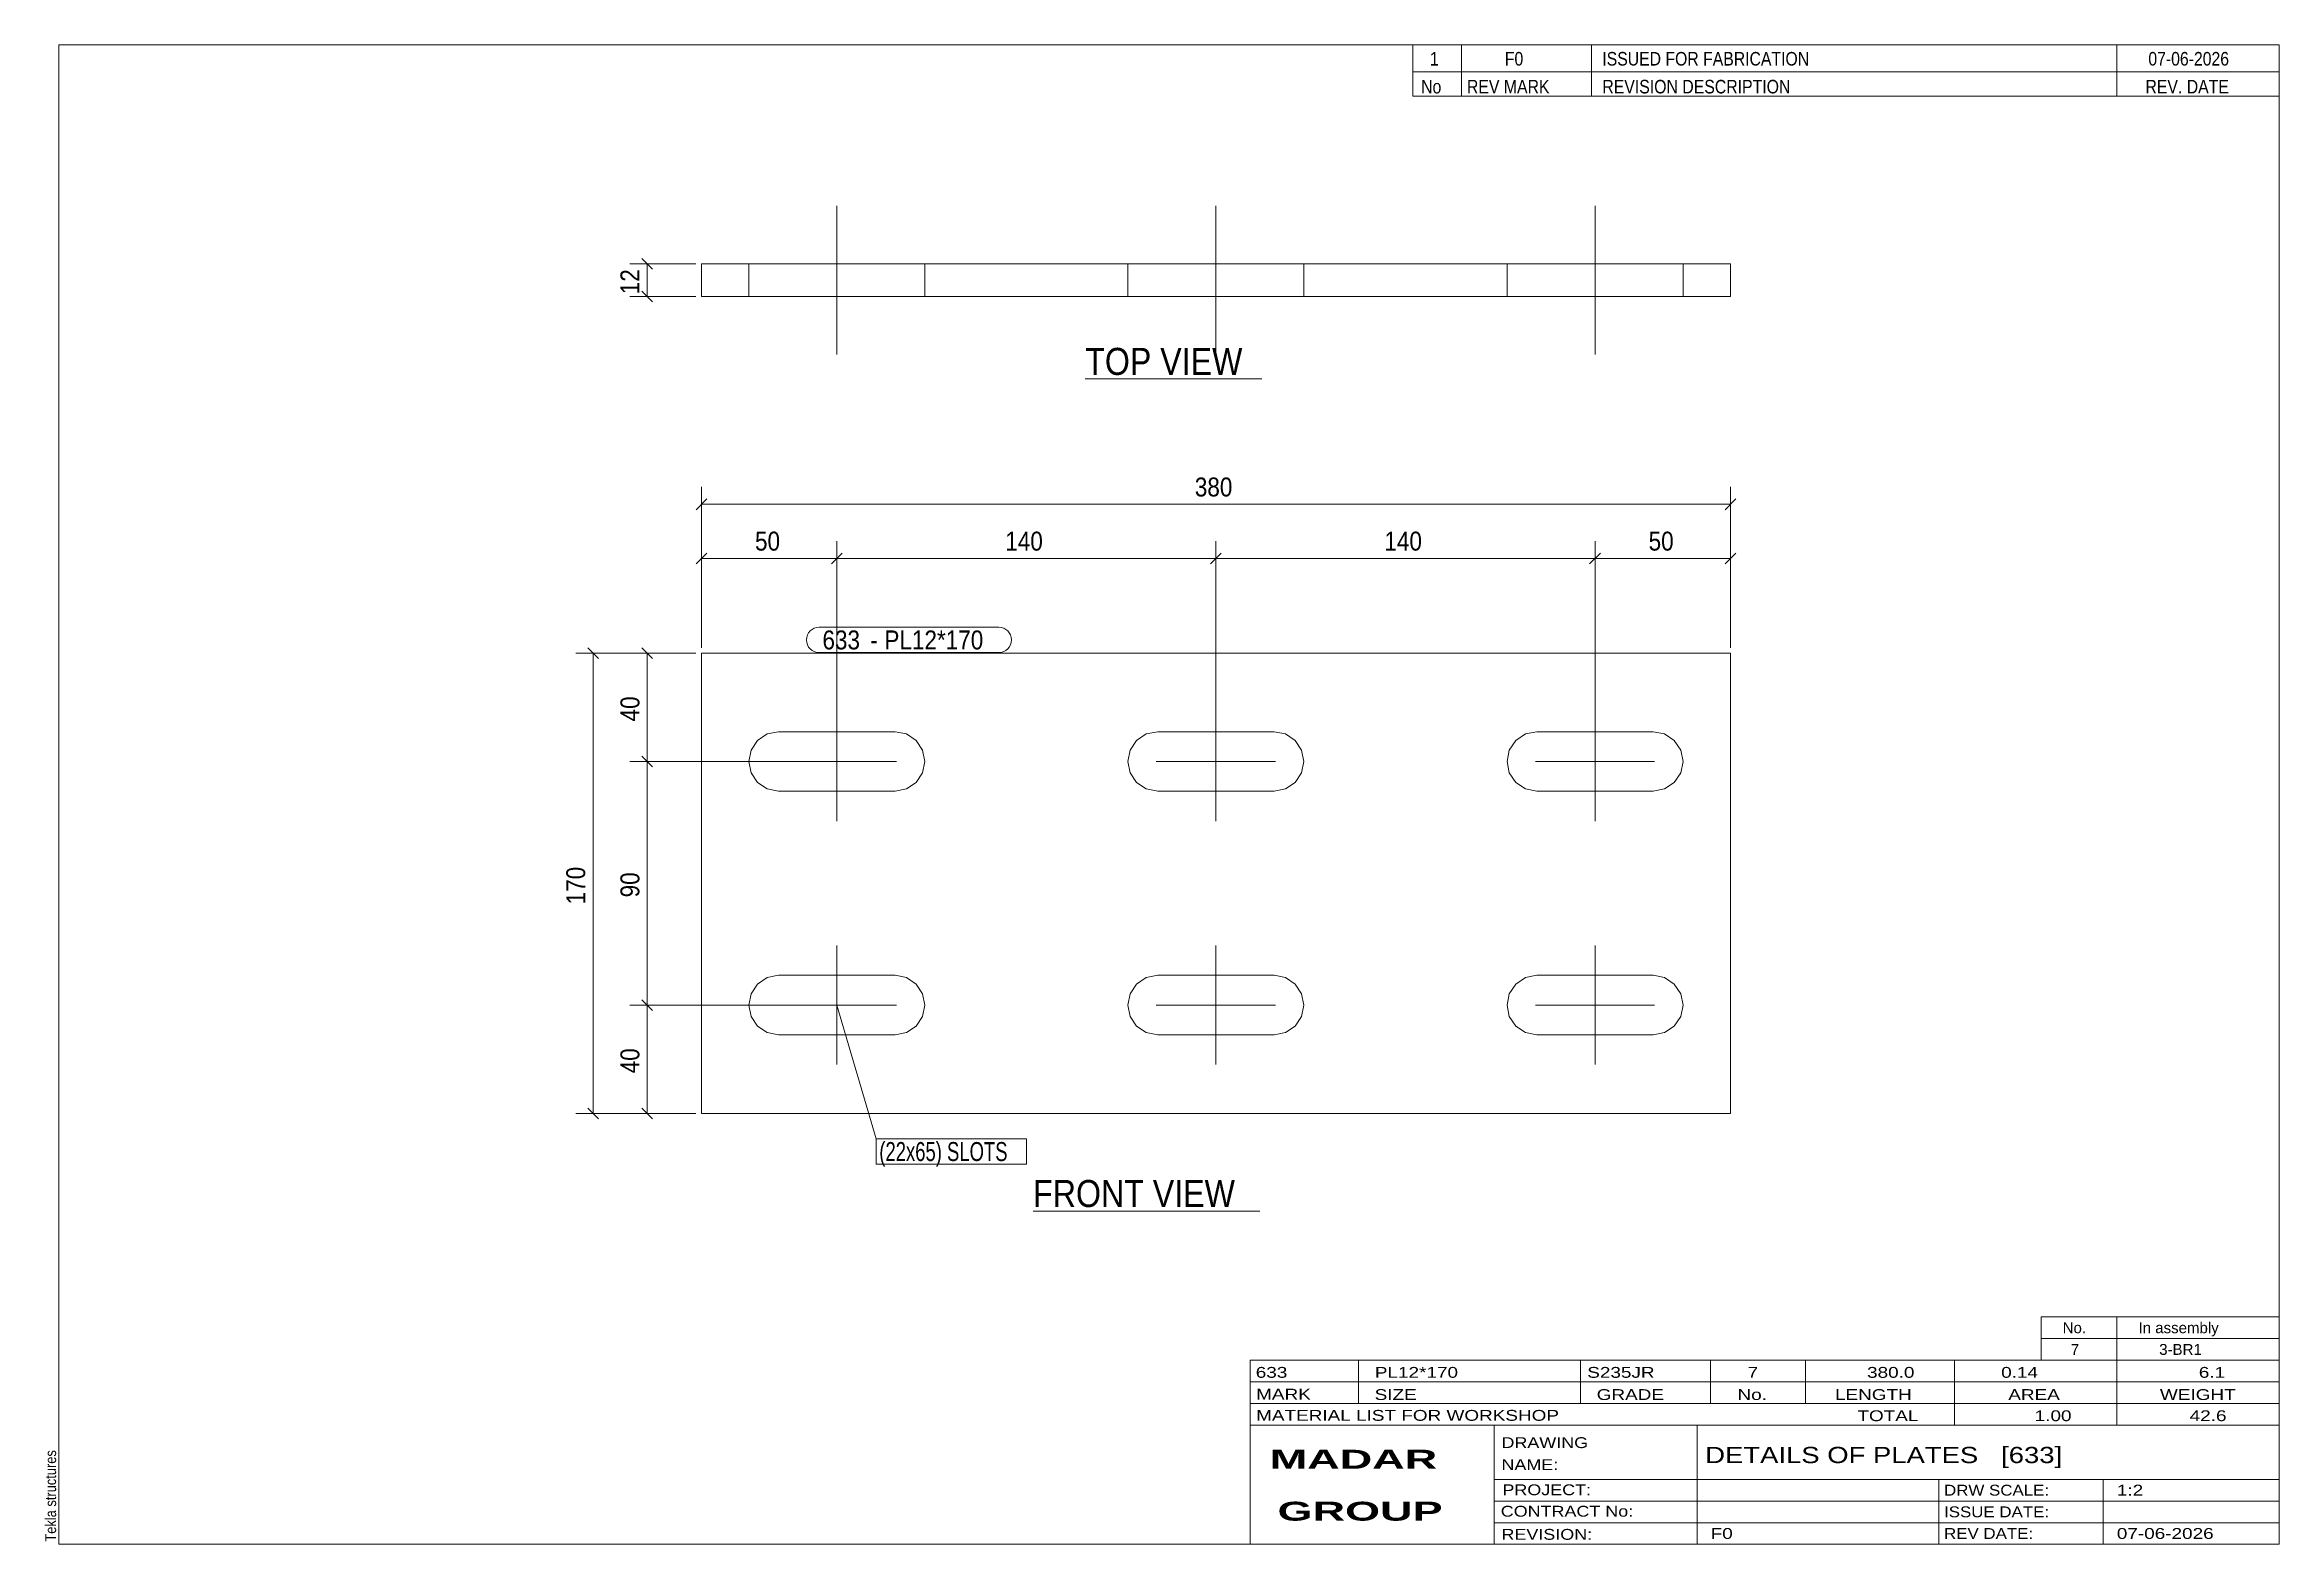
# Model space of a CAD drawing. Header units: millimetres. Extents: x 2 to 415, y 5 to 282.
import ezdxf

# ---------------------------------------------------------------- set-up
doc = ezdxf.new("R2010")
doc.units = ezdxf.units.MM
doc.linetypes.add('XKITLINE00', pattern=[0])
for name, color, linetype, lineweight in [('Bolt', 3, 'Continuous', 0), ('BoltMark', 7, 'Continuous', 0), ('Dimensions', 7, 'Continuous', 0), ('DrawingSheet', 5, 'Continuous', 0), ('OtherObjectType', 7, 'Continuous', 0), ('Part', 2, 'Continuous', 0), ('PartMark', 7, 'Continuous', 0)]:
    doc.layers.add(name, color=color, linetype=linetype, lineweight=lineweight)
doc.styles.add('ARIAL', font='ARIAL.TTF')
doc.styles.add('ARIAL_BOLD', font='ARIALBD.TTF')
doc.styles.add('ARIAL_NARROW', font='ARIALN.TTF')

# ---------------------------------------------------------------- blocks, each defined once
blk = doc.blocks.new('*A1')
at = {"layer": 'Bolt', "color": 3, "linetype": 'XKITLINE00', "lineweight": 0}
for p, q in [((148.65, 160.6), (148.65, 138.6)), ((218.65, 160.6), (218.65, 138.6)), ((288.65, 160.6), (288.65, 138.6)), ((134.01, 153.49), (132.82, 151.7)), ((135.8, 154.68), (134.01, 153.49)), ((137.9, 155.1), (135.8, 154.68)), ((159.4, 155.1), (137.9, 155.1)), ((161.5, 154.68), (159.4, 155.1)), ((163.29, 153.49), (161.5, 154.68)), ((164.48, 151.7), (163.29, 153.49)), ((204.01, 153.49), (202.82, 151.7)), ((205.8, 154.68), (204.01, 153.49)), ((207.9, 155.1), (205.8, 154.68)), ((229.4, 155.1), (207.9, 155.1)), ((231.5, 154.68), (229.4, 155.1)), ((233.29, 153.49), (231.5, 154.68)), ((234.48, 151.7), (233.29, 153.49)), ((274.01, 153.49), (272.82, 151.7)), ((275.8, 154.68), (274.01, 153.49)), ((277.9, 155.1), (275.8, 154.68)), ((299.4, 155.1), (277.9, 155.1)), ((301.5, 154.68), (299.4, 155.1)), ((303.29, 153.49), (301.5, 154.68)), ((304.48, 151.7), (303.29, 153.49)), ((132.82, 151.7), (132.4, 149.6)), ((132.4, 149.6), (132.4, 149.6)), ((132.4, 149.6), (132.82, 147.5)), ((137.65, 149.6), (159.65, 149.6)), ((164.9, 149.6), (164.48, 151.7)), ((164.48, 147.5), (164.9, 149.6)), ((164.9, 149.6), (164.9, 149.6)), ((202.82, 151.7), (202.4, 149.6)), ((202.4, 149.6), (202.4, 149.6)), ((202.4, 149.6), (202.82, 147.5)), ((207.65, 149.6), (229.65, 149.6)), ((234.9, 149.6), (234.48, 151.7)), ((234.48, 147.5), (234.9, 149.6)), ((234.9, 149.6), (234.9, 149.6)), ((272.82, 151.7), (272.4, 149.6)), ((272.4, 149.6), (272.4, 149.6)), ((272.4, 149.6), (272.82, 147.5)), ((277.65, 149.6), (299.65, 149.6)), ((304.9, 149.6), (304.48, 151.7)), ((304.48, 147.5), (304.9, 149.6)), ((304.9, 149.6), (304.9, 149.6)), ((132.82, 147.5), (134.01, 145.71)), ((134.01, 145.71), (135.8, 144.52)), ((135.8, 144.52), (137.9, 144.1)), ((159.4, 144.1), (161.5, 144.52)), ((161.5, 144.52), (163.29, 145.71)), ((163.29, 145.71), (164.48, 147.5)), ((202.82, 147.5), (204.01, 145.71)), ((204.01, 145.71), (205.8, 144.52)), ((205.8, 144.52), (207.9, 144.1)), ((229.4, 144.1), (231.5, 144.52)), ((231.5, 144.52), (233.29, 145.71)), ((233.29, 145.71), (234.48, 147.5)), ((272.82, 147.5), (274.01, 145.71)), ((274.01, 145.71), (275.8, 144.52)), ((275.8, 144.52), (277.9, 144.1)), ((299.4, 144.1), (301.5, 144.52)), ((301.5, 144.52), (303.29, 145.71)), ((303.29, 145.71), (304.48, 147.5)), ((137.9, 144.1), (159.4, 144.1)), ((207.9, 144.1), (229.4, 144.1)), ((277.9, 144.1), (299.4, 144.1)), ((148.65, 115.6), (148.65, 93.6)), ((218.65, 115.6), (218.65, 93.6)), ((288.65, 115.6), (288.65, 93.6)), ((134.01, 108.49), (132.82, 106.7)), ((135.8, 109.68), (134.01, 108.49)), ((137.9, 110.1), (135.8, 109.68)), ((159.4, 110.1), (137.9, 110.1)), ((161.5, 109.68), (159.4, 110.1)), ((163.29, 108.49), (161.5, 109.68)), ((164.48, 106.7), (163.29, 108.49)), ((204.01, 108.49), (202.82, 106.7)), ((205.8, 109.68), (204.01, 108.49)), ((207.9, 110.1), (205.8, 109.68)), ((229.4, 110.1), (207.9, 110.1)), ((231.5, 109.68), (229.4, 110.1)), ((233.29, 108.49), (231.5, 109.68)), ((234.48, 106.7), (233.29, 108.49)), ((274.01, 108.49), (272.82, 106.7)), ((275.8, 109.68), (274.01, 108.49)), ((277.9, 110.1), (275.8, 109.68)), ((299.4, 110.1), (277.9, 110.1)), ((301.5, 109.68), (299.4, 110.1)), ((303.29, 108.49), (301.5, 109.68)), ((304.48, 106.7), (303.29, 108.49)), ((132.82, 106.7), (132.4, 104.6)), ((132.4, 104.6), (132.4, 104.6)), ((132.4, 104.6), (132.82, 102.5)), ((137.65, 104.6), (159.65, 104.6)), ((164.9, 104.6), (164.48, 106.7)), ((164.48, 102.5), (164.9, 104.6)), ((164.9, 104.6), (164.9, 104.6)), ((202.82, 106.7), (202.4, 104.6)), ((202.4, 104.6), (202.4, 104.6)), ((202.4, 104.6), (202.82, 102.5)), ((207.65, 104.6), (229.65, 104.6)), ((234.9, 104.6), (234.48, 106.7)), ((234.48, 102.5), (234.9, 104.6)), ((234.9, 104.6), (234.9, 104.6)), ((272.82, 106.7), (272.4, 104.6)), ((272.4, 104.6), (272.4, 104.6)), ((272.4, 104.6), (272.82, 102.5)), ((277.65, 104.6), (299.65, 104.6)), ((304.9, 104.6), (304.48, 106.7)), ((304.48, 102.5), (304.9, 104.6)), ((304.9, 104.6), (304.9, 104.6)), ((132.82, 102.5), (134.01, 100.71)), ((134.01, 100.71), (135.8, 99.52)), ((135.8, 99.52), (137.9, 99.1)), ((137.9, 99.1), (159.4, 99.1)), ((159.4, 99.1), (161.5, 99.52)), ((161.5, 99.52), (163.29, 100.71)), ((163.29, 100.71), (164.48, 102.5)), ((202.82, 102.5), (204.01, 100.71)), ((204.01, 100.71), (205.8, 99.52)), ((205.8, 99.52), (207.9, 99.1)), ((207.9, 99.1), (229.4, 99.1)), ((229.4, 99.1), (231.5, 99.52)), ((231.5, 99.52), (233.29, 100.71)), ((233.29, 100.71), (234.48, 102.5)), ((272.82, 102.5), (274.01, 100.71)), ((274.01, 100.71), (275.8, 99.52)), ((275.8, 99.52), (277.9, 99.1)), ((277.9, 99.1), (299.4, 99.1)), ((299.4, 99.1), (301.5, 99.52)), ((301.5, 99.52), (303.29, 100.71)), ((303.29, 100.71), (304.48, 102.5))]:
    blk.add_line(p, q, dxfattribs=at)
blk = doc.blocks.new('*A2')
at = {"layer": 'Part', "color": 2, "linetype": 'XKITLINE00', "lineweight": 0}
for p, q in [((123.65, 84.6), (123.65, 169.6)), ((123.65, 169.6), (313.65, 169.6)), ((313.65, 169.6), (313.65, 84.6)), ((313.65, 84.6), (123.65, 84.6))]:
    blk.add_line(p, q, dxfattribs=at)
blk = doc.blocks.new('*A3')
at = {"layer": 'Bolt', "color": 3, "linetype": 'XKITLINE00', "lineweight": 0}
for p, q in [((148.65, 252.25), (148.65, 224.75)), ((148.65, 252.25), (148.65, 224.75)), ((218.65, 252.25), (218.65, 224.75)), ((218.65, 252.25), (218.65, 224.75)), ((288.65, 252.25), (288.65, 224.75)), ((288.65, 252.25), (288.65, 224.75)), ((132.4, 241.5), (132.4, 235.5)), ((132.4, 241.5), (132.4, 235.5)), ((164.9, 241.5), (164.9, 235.5)), ((164.9, 241.5), (164.9, 235.5)), ((202.4, 241.5), (202.4, 235.5)), ((202.4, 241.5), (202.4, 235.5)), ((234.9, 241.5), (234.9, 235.5)), ((234.9, 241.5), (234.9, 235.5)), ((272.4, 241.5), (272.4, 235.5)), ((272.4, 241.5), (272.4, 235.5)), ((304.9, 241.5), (304.9, 235.5)), ((304.9, 241.5), (304.9, 235.5))]:
    blk.add_line(p, q, dxfattribs=at)
blk = doc.blocks.new('*A4')
at = {"layer": 'Part', "color": 2, "linetype": 'XKITLINE00', "lineweight": 0}
for p, q in [((123.65, 235.5), (123.65, 241.5)), ((313.65, 241.5), (123.65, 241.5)), ((313.65, 235.5), (313.65, 241.5)), ((313.65, 235.5), (123.65, 235.5))]:
    blk.add_line(p, q, dxfattribs=at)
blk = doc.blocks.new('*A5')
at = {"layer": 'DrawingSheet', "color": 5, "linetype": 'XKITLINE00', "lineweight": 0}
for p, q in [((415, 282), (5, 282)), ((5, 282), (5, 5)), ((415, 5), (415, 282)), ((5, 5), (415, 5))]:
    blk.add_line(p, q, dxfattribs=at)
at = {"layer": 'DrawingSheet', "color": 5, "style": 'ARIAL', "width": 0.85}
blk.add_text('Tekla structures', height=2, rotation=90, dxfattribs=at).set_placement((4.5, 5.5))
blk = doc.blocks.new('*A6')
at = {"layer": 'OtherObjectType', "color": 7, "linetype": 'XKITLINE00', "lineweight": 0}
for p, q in [((371, 47), (415, 47)), ((371, 43), (371, 47)), ((385, 43), (385, 47)), ((415, 43), (415, 47)), ((371, 43), (415, 43)), ((371, 39), (371, 43)), ((385, 39), (385, 43)), ((415, 39), (415, 43)), ((371, 39), (415, 39))]:
    blk.add_line(p, q, dxfattribs=at)
at = {"layer": 'OtherObjectType', "color": 7, "style": 'ARIAL_NARROW', "width": 1.211571}
for s, p in [('No.', (375, 44)), ('In assembly', (389, 44)), ('7', (376.5, 40)), ('3-BR1', (392.82, 40))]:
    blk.add_text(s, height=2, dxfattribs=at).set_placement(p)
blk = doc.blocks.new('*A7')
at = {"layer": 'OtherObjectType', "color": 7, "linetype": 'XKITLINE00', "lineweight": 0}
for p, q in [((255, 282), (415, 282)), ((415, 282), (255, 282)), ((255, 282), (255, 277)), ((264, 282), (264, 277)), ((288, 282), (288, 277)), ((385, 282), (385, 277)), ((415, 282), (415, 277)), ((255, 277), (415, 277)), ((255, 277), (255, 272.5)), ((255, 277), (415, 277)), ((264, 277), (264, 272.5)), ((288, 277), (288, 272.5)), ((385, 277), (385, 272.5)), ((415, 277), (415, 272.5)), ((415, 272.5), (255, 272.5))]:
    blk.add_line(p, q, dxfattribs=at)
at = {"layer": 'OtherObjectType', "color": 7, "style": 'ARIAL_NARROW'}
for s, width, p in [('1', 1.017001, (258.16, 278.15)), ('F0', 1.017001, (272, 278.15)), ('ISSUED FOR FABRICATION', 1.017001, (290, 278.15)), ('07-06-2026', 1.017001, (390.82, 278.15)), ('No', 1.02, (256.54, 273)), ('REV MARK', 1.02, (265, 273)), ('REVISION DESCRIPTION', 1.02, (290, 273)), ('REV. DATE', 1.02, (390.28, 273))]:
    blk.add_text(s, height=2.5, dxfattribs=dict(at, width=width)).set_placement(p)
blk = doc.blocks.new('*A8')
at = {"layer": 'OtherObjectType', "color": 7, "linetype": 'XKITLINE00', "lineweight": 0}
for p, q in [((225, 39), (415, 39)), ((225, 39), (225, 35)), ((225, 39), (415, 39)), ((245, 35), (245, 39)), ((286, 35), (286, 39)), ((310, 35), (310, 39)), ((327.5, 35), (327.5, 39)), ((355, 35), (355, 39)), ((385, 35), (385, 39)), ((415, 35), (415, 39)), ((225, 35), (415, 35)), ((225, 35), (225, 5)), ((225, 35), (415, 35)), ((245, 31), (245, 35)), ((286, 31), (286, 35)), ((310, 31), (310, 35)), ((327.5, 31), (327.5, 35)), ((355, 31), (355, 35)), ((385, 31), (385, 35)), ((415, 31), (415, 35)), ((225, 31), (415, 31)), ((355, 27), (355, 31)), ((385, 27), (385, 31)), ((415, 27), (415, 31)), ((225, 27), (415, 27)), ((270, 21), (270, 27)), ((307.5, 17), (307.5, 27)), ((415, 21), (415, 27)), ((270, 21), (270, 5)), ((415, 17), (415, 21)), ((270, 17), (415, 17)), ((307.5, 5), (307.5, 17)), ((352.16, 13), (352.16, 17)), ((382.5, 5), (382.5, 17)), ((415, 13), (415, 17)), ((270, 13), (415, 13)), ((352.16, 5), (352.16, 13)), ((415, 9), (415, 13)), ((270, 9), (415, 9)), ((415, 5), (415, 9)), ((225, 5), (415, 5)), ((262.5, 5), (415, 5))]:
    blk.add_line(p, q, dxfattribs=at)
at = {"layer": 'OtherObjectType', "color": 7, "style": 'ARIAL_NARROW'}
for s, height, width, p in [('633', 2, 1.525501, (226.01, 35.76)), ('PL12*170', 2, 1.525501, (248, 35.76)), ('S235JR', 2, 1.525501, (287.22, 35.76)), ('7', 2, 1.525501, (316.82, 35.76)), ('380.0', 2, 1.525501, (338.88, 35.76)), ('0.14', 2, 1.525501, (363.64, 35.76)), ('6.1', 2, 1.525501, (400.14, 35.76)), ('MARK', 2, 1.525501, (226.08, 31.73)), ('SIZE', 2, 1.525501, (247.96, 31.66)), ('GRADE', 2, 1.525501, (288.96, 31.66)), ('No.', 2, 1.525501, (314.96, 31.66)), ('LENGTH', 2, 1.525501, (332.96, 31.66)), ('AREA', 2, 1.525501, (364.96, 31.66)), ('WEIGHT', 2, 1.525501, (392.96, 31.66)), ('MATERIAL LIST FOR WORKSHOP', 2, 1.525501, (226.08, 27.82)), ('TOTAL', 2, 1.525501, (337.1, 27.75)), ('1.00', 2, 1.525501, (369.83, 27.75)), ('42.6', 2, 1.525501, (398.45, 27.75)), ('DRAWING', 2, 1.445, (271.38, 22.78)), ('NAME:', 2, 1.445, (271.38, 18.72)), ('DETAILS OF PLATES   [633]', 3, 1.474651, (309, 20)), ('PROJECT:', 2, 1.445, (271.55, 14.07)), ('DRW SCALE:', 2, 1.36, (353.1, 14)), ('1:2', 2, 1.525501, (385, 14)), ('CONTRACT No:', 2, 1.445, (271.25, 10.11)), ('ISSUE DATE:', 2, 1.36, (353.1, 10)), ('REVISION:', 2, 1.445, (271.38, 5.84)), ('F0', 2, 1.525501, (310, 6)), ('REV DATE:', 2, 1.36, (353.1, 6)), ('07-06-2026', 2, 1.525501, (385, 6))]:
    blk.add_text(s, height=height, dxfattribs=dict(at, width=width)).set_placement(p)
at = {"layer": 'OtherObjectType', "color": 1, "style": 'ARIAL_BOLD', "width": 1.7}
for s, p in [('MADAR ', (228.58, 18.97)), ('GROUP', (230.03, 9.37))]:
    blk.add_text(s, height=3.5, dxfattribs=at).set_placement(p)
blk = doc.blocks.new('*A9')
at = {"layer": 'Dimensions', "color": 7, "linetype": 'XKITLINE00', "lineweight": 0}
for p, q in [((124.64, 198.09), (122.66, 196.11)), ((123.65, 170.6), (123.65, 200.3)), ((314.64, 198.09), (312.66, 196.11)), ((313.65, 170.6), (313.65, 200.3)), ((123.65, 197.1), (313.65, 197.1))]:
    blk.add_line(p, q, dxfattribs=at)
at = {"layer": 'Dimensions', "color": 3}
for p in [(123.65, 197.1), (313.65, 197.1)]:
    blk.add_point(p, dxfattribs=at)
at = {"layer": 'Dimensions', "color": 3, "style": 'ARIAL', "width": 0.85}
blk.add_text('380', height=3.5, dxfattribs=at).set_placement((214.76, 198.55))
blk = doc.blocks.new('*A10')
at = {"layer": 'Dimensions', "color": 7, "linetype": 'XKITLINE00', "lineweight": 0}
for p, q in [((123.65, 170.6), (123.65, 190.3)), ((148.65, 150.6), (148.65, 190.3)), ((124.64, 188.09), (122.66, 186.11)), ((123.65, 187.1), (148.65, 187.1)), ((149.64, 188.09), (147.66, 186.11))]:
    blk.add_line(p, q, dxfattribs=at)
at = {"layer": 'Dimensions', "color": 3}
for p in [(123.65, 187.1), (148.65, 187.1)]:
    blk.add_point(p, dxfattribs=at)
at = {"layer": 'Dimensions', "color": 3, "style": 'ARIAL', "width": 0.85}
blk.add_text('50', height=3.5, dxfattribs=at).set_placement((133.55, 188.55))
blk = doc.blocks.new('*A11')
at = {"layer": 'Dimensions', "color": 7, "linetype": 'XKITLINE00', "lineweight": 0}
for p, q in [((148.65, 150.6), (148.65, 190.3)), ((218.65, 150.6), (218.65, 190.3)), ((149.64, 188.09), (147.66, 186.11)), ((148.65, 187.1), (218.65, 187.1)), ((219.64, 188.09), (217.66, 186.11))]:
    blk.add_line(p, q, dxfattribs=at)
at = {"layer": 'Dimensions', "color": 3}
for p in [(148.65, 187.1), (218.65, 187.1)]:
    blk.add_point(p, dxfattribs=at)
at = {"layer": 'Dimensions', "color": 3, "style": 'ARIAL', "width": 0.85}
blk.add_text('140', height=3.5, dxfattribs=at).set_placement((179.76, 188.55))
blk = doc.blocks.new('*A12')
at = {"layer": 'Dimensions', "color": 7, "linetype": 'XKITLINE00', "lineweight": 0}
for p, q in [((218.65, 150.6), (218.65, 190.3)), ((288.65, 150.6), (288.65, 190.3)), ((219.64, 188.09), (217.66, 186.11)), ((218.65, 187.1), (288.65, 187.1)), ((289.64, 188.09), (287.66, 186.11))]:
    blk.add_line(p, q, dxfattribs=at)
at = {"layer": 'Dimensions', "color": 3}
for p in [(218.65, 187.1), (288.65, 187.1)]:
    blk.add_point(p, dxfattribs=at)
at = {"layer": 'Dimensions', "color": 3, "style": 'ARIAL', "width": 0.85}
blk.add_text('140', height=3.5, dxfattribs=at).set_placement((249.76, 188.55))
blk = doc.blocks.new('*A13')
at = {"layer": 'Dimensions', "color": 7, "linetype": 'XKITLINE00', "lineweight": 0}
for p, q in [((288.65, 150.6), (288.65, 190.3)), ((313.65, 170.6), (313.65, 190.3)), ((289.64, 188.09), (287.66, 186.11)), ((288.65, 187.1), (313.65, 187.1)), ((314.64, 188.09), (312.66, 186.11))]:
    blk.add_line(p, q, dxfattribs=at)
at = {"layer": 'Dimensions', "color": 3}
for p in [(288.65, 187.1), (313.65, 187.1)]:
    blk.add_point(p, dxfattribs=at)
at = {"layer": 'Dimensions', "color": 3, "style": 'ARIAL', "width": 0.85}
blk.add_text('50', height=3.5, dxfattribs=at).set_placement((298.55, 188.55))
blk = doc.blocks.new('*A14')
at = {"layer": 'Dimensions', "color": 7, "linetype": 'XKITLINE00', "lineweight": 0}
for p, q in [((122.65, 169.6), (100.45, 169.6)), ((102.66, 170.59), (104.64, 168.61)), ((103.65, 84.6), (103.65, 169.6)), ((122.65, 84.6), (100.45, 84.6)), ((102.66, 85.59), (104.64, 83.61))]:
    blk.add_line(p, q, dxfattribs=at)
at = {"layer": 'Dimensions', "color": 3}
for p in [(103.65, 169.6), (103.65, 84.6)]:
    blk.add_point(p, dxfattribs=at)
at = {"layer": 'Dimensions', "color": 3, "style": 'ARIAL', "width": 0.85}
blk.add_text('170', height=3.5, rotation=90.0002, dxfattribs=at).set_placement((102.2, 123.21))
blk = doc.blocks.new('*A15')
at = {"layer": 'Dimensions', "color": 7, "linetype": 'XKITLINE00', "lineweight": 0}
for p, q in [((147.65, 104.6), (110.45, 104.6)), ((112.66, 105.59), (114.64, 103.61)), ((113.65, 84.6), (113.65, 104.6)), ((122.65, 84.6), (110.45, 84.6)), ((112.66, 85.59), (114.64, 83.61))]:
    blk.add_line(p, q, dxfattribs=at)
at = {"layer": 'Dimensions', "color": 3}
for p in [(113.65, 104.6), (113.65, 84.6)]:
    blk.add_point(p, dxfattribs=at)
at = {"layer": 'Dimensions', "color": 3, "style": 'ARIAL', "width": 0.85}
blk.add_text('40', height=3.5, rotation=90.0002, dxfattribs=at).set_placement((112.2, 92))
blk = doc.blocks.new('*A16')
at = {"layer": 'Dimensions', "color": 7, "linetype": 'XKITLINE00', "lineweight": 0}
for p, q in [((147.65, 149.6), (110.45, 149.6)), ((112.66, 150.59), (114.64, 148.61)), ((113.65, 104.6), (113.65, 149.6)), ((147.65, 104.6), (110.45, 104.6)), ((112.66, 105.59), (114.64, 103.61))]:
    blk.add_line(p, q, dxfattribs=at)
at = {"layer": 'Dimensions', "color": 3}
for p in [(113.65, 149.6), (113.65, 104.6)]:
    blk.add_point(p, dxfattribs=at)
at = {"layer": 'Dimensions', "color": 3, "style": 'ARIAL', "width": 0.85}
blk.add_text('90', height=3.5, rotation=90.0002, dxfattribs=at).set_placement((112.2, 124.5))
blk = doc.blocks.new('*A17')
at = {"layer": 'Dimensions', "color": 7, "linetype": 'XKITLINE00', "lineweight": 0}
for p, q in [((122.65, 169.6), (110.45, 169.6)), ((112.66, 170.59), (114.64, 168.61)), ((113.65, 149.6), (113.65, 169.6)), ((147.65, 149.6), (110.45, 149.6)), ((112.66, 150.59), (114.64, 148.61))]:
    blk.add_line(p, q, dxfattribs=at)
at = {"layer": 'Dimensions', "color": 3}
for p in [(113.65, 169.6), (113.65, 149.6)]:
    blk.add_point(p, dxfattribs=at)
at = {"layer": 'Dimensions', "color": 3, "style": 'ARIAL', "width": 0.85}
blk.add_text('40', height=3.5, rotation=90.0002, dxfattribs=at).set_placement((112.2, 157))
blk = doc.blocks.new('*A18')
at = {"layer": 'BoltMark', "color": 7, "linetype": 'XKITLINE00', "lineweight": 0}
for p, q in [((148.65, 104.6), (155.9, 79.9)), ((155.9, 79.9), (183.68, 79.9)), ((155.9, 75.2), (155.9, 79.9)), ((183.68, 75.2), (183.68, 79.9)), ((155.9, 75.2), (183.68, 75.2))]:
    blk.add_line(p, q, dxfattribs=at)
at = {"layer": 'BoltMark', "color": 3, "style": 'ARIAL_NARROW', "width": 0.85}
blk.add_text('(22x65) SLOTS', height=3.5, dxfattribs=at).set_placement((156.5, 75.8))
blk = doc.blocks.new('*A19')
at = {"layer": 'PartMark', "color": 7, "linetype": 'XKITLINE00', "lineweight": 0}
for p, q in [((145.4, 174.4), (178.55, 174.4)), ((145.4, 169.7), (178.55, 169.7))]:
    blk.add_line(p, q, dxfattribs=at)
for centre, start, end in [((145.4, 172.05), 90, 270), ((178.55, 172.05), 270, 90)]:
    blk.add_arc(centre, 2.35, start, end, dxfattribs=at)
at = {"layer": 'PartMark', "color": 1, "style": 'ARIAL', "width": 0.85}
blk.add_text('633', height=3.5, dxfattribs=at).set_placement((146, 170.3))
at = {"layer": 'PartMark', "color": 3, "style": 'ARIAL', "width": 0.85}
for s, p in [('PL12*170', (157.44, 170.3)), ('-', (154.84, 170.3))]:
    blk.add_text(s, height=3.5, dxfattribs=at).set_placement(p)
blk = doc.blocks.new('*A20')
at = {"layer": 'OtherObjectType', "color": 7, "linetype": 'XKITLINE00', "lineweight": 0}
blk.add_line((184.9, 66.55), (226.75, 66.55), dxfattribs=at)
at = {"layer": 'OtherObjectType', "color": 3, "style": 'ARIAL', "width": 0.85}
blk.add_text('FRONT VIEW', height=5, dxfattribs=at).set_placement((184.9, 67.3))
blk = doc.blocks.new('*A21')
at = {"layer": 'Dimensions', "color": 7, "linetype": 'XKITLINE00', "lineweight": 0}
for p, q in [((122.65, 241.5), (110.45, 241.5)), ((112.66, 242.49), (114.64, 240.51)), ((113.65, 235.5), (113.65, 241.5)), ((122.65, 235.5), (110.45, 235.5)), ((112.66, 236.49), (114.64, 234.51))]:
    blk.add_line(p, q, dxfattribs=at)
at = {"layer": 'Dimensions', "color": 3}
for p in [(113.65, 241.5), (113.65, 235.5)]:
    blk.add_point(p, dxfattribs=at)
at = {"layer": 'Dimensions', "color": 3, "style": 'ARIAL', "width": 0.85}
blk.add_text('12', height=3.5, rotation=90.0002, dxfattribs=at).set_placement((112.2, 235.9))
blk = doc.blocks.new('*A22')
at = {"layer": 'OtherObjectType', "color": 7, "linetype": 'XKITLINE00', "lineweight": 0}
blk.add_line((194.52, 220.25), (227.13, 220.25), dxfattribs=at)
at = {"layer": 'OtherObjectType', "color": 3, "style": 'ARIAL', "width": 0.85}
blk.add_text('TOP VIEW', height=5, dxfattribs=at).set_placement((194.52, 221))

msp = doc.modelspace()

# ---------------------------------------------------------------- block references
at = {"lineweight": 0}
for name in ['*A5', '*A7', '*A3', '*A21', '*A4', '*A22', '*A9', '*A10', '*A11', '*A12', '*A13', '*A19', '*A14', '*A17', '*A2', '*A1', '*A16', '*A15', '*A18', '*A20', '*A6', '*A8']:
    msp.add_blockref(name, (0, 0), dxfattribs=at)

doc.saveas('drawing.dxf')
